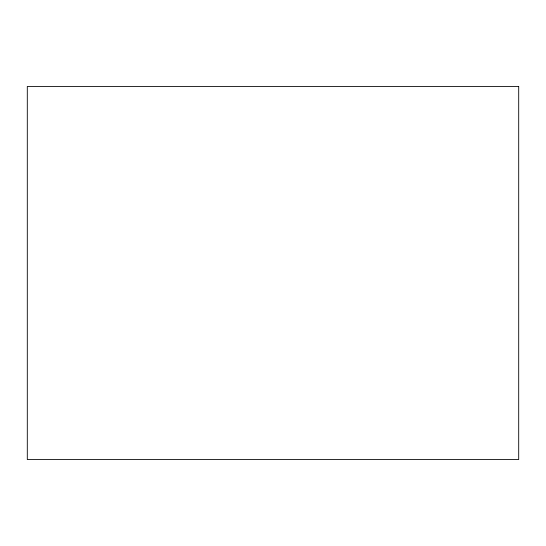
<?xml version="1.0" encoding="UTF-8"?>
<svg xmlns="http://www.w3.org/2000/svg" width="546" height="546" viewBox="0 0 546 546"><rect width="100%" height="100%" fill="white"/><g stroke="black" fill="none" stroke-linecap="round" stroke-linejoin="round"><path stroke-width="0.82" d="M518.7 86.473L27.3 86.473L27.3 459.527L518.7 459.527L518.7 86.473"/></g></svg>
